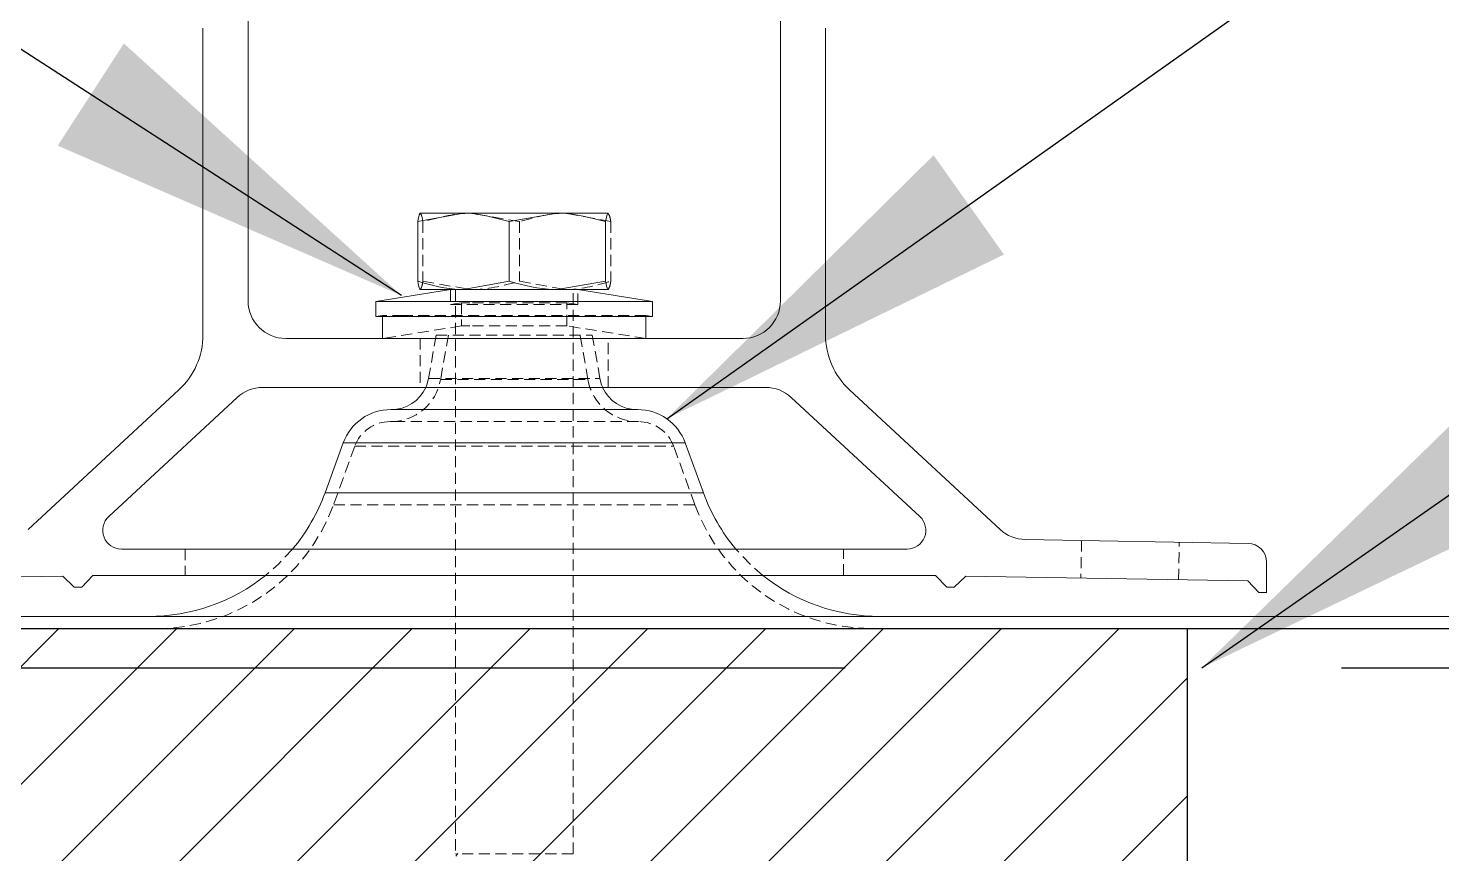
# Model space of a CAD drawing. Header units: feet. Extents: x 3965 to 4565, y 17056 to 17261.
# Drawn here: x 4383.96 to 4415.77, y 17131.23 to 17149.82 of the extents above; entities that cross this region are included whole.
import ezdxf

# ---------------------------------------------------------------- set-up
doc = ezdxf.new("R2010")
doc.units = ezdxf.units.FT
doc.header["$MEASUREMENT"] = 0
doc.linetypes.add('HIDDEN', pattern=[0.375, 0.25, -0.125])
doc.styles.add('PAPER SPACE TXT', font='technic_.ttf', dxfattribs={"height": 0.125})
doc.dimstyles.new('PAPER SPACE', dxfattribs={"dimscale": 0, "dimtxt": 0.125, "dimasz": 0.125, "dimexe": 0, "dimexo": 0.020508, "dimgap": 0.041992, "dimtad": 1, "dimdec": 4, "dimzin": 3, "dimdsep": 46, "dimlunit": 4, "dimtxsty": 'PAPER SPACE TXT', "dimcen": 0.125, "dimclrd": 1, "dimclre": 1, "dimclrt": 7, "dimadec": 0, "dimazin": 0, "dimtfac": 1, "dimtdec": 4, "dimtofl": 0, "dimtmove": 2, "dimatfit": 3, "dimfxl": 1, "dimfrac": 2, "dimtolj": 1, "dimtzin": 0, "dimarcsym": 1})

msp = doc.modelspace()

# ---------------------------------------------------------------- hatches: boundary and pattern name
at = {"linetype": 'Continuous'}
h = msp.add_hatch(dxfattribs=at)
h.set_pattern_fill('AR-RROOF', scale=33.869573, style=0)
h.set_pattern_definition([(0, (4323.356, 17028.32), (74.513, 33.8696), [508.044, -67.739, 169.348, -33.87]), (0, (4368.403, 17045.256), (-33.87, 45.047), [101.609, -11.177, 203.217, -25.402]), (0, (4340.29, 17057.11), (176.1218, 22.6926), [270.957, -47.417, 135.478, -33.87])])
h.paths.add_polyline_path([(4356.791, 17136.307), (4356.791, 17133.131), (4432.997, 17133.131), (4432.997, 17136.307)], flags=0)
at = {"true_color": 0xa953a0}
h = msp.add_hatch(dxfattribs=at)
h.set_pattern_fill('ANSI31', color=215, scale=15)
h.set_pattern_definition([(45, (18.915, 13.4866), (-1.32582521, 1.32582521), [])])
h.paths.add_polyline_path([(4379.449, 17136.307), (4410.039, 17136.307), (4410.039, 17127.931), (4379.449, 17127.931)])

# ---------------------------------------------------------------- linework, layer by layer
at = {"color": 7, "linetype": 'Continuous', "lineweight": 15}
for p, q in [((4388.903, 17143.682), (4388.903, 17162.065)), ((4400.885, 17162.065), (4400.885, 17143.682)), ((4387.887, 17149.82), (4387.887, 17142.918)), ((4401.901, 17142.918), (4401.901, 17149.82)), ((4392.721, 17145.466), (4393.749, 17145.655)), ((4392.777, 17145.655), (4392.775, 17145.654)), ((4392.78, 17145.655), (4393.749, 17145.655)), ((4395.863, 17145.655), (4393.749, 17145.655)), ((4394.777, 17145.466), (4395.863, 17145.655)), ((4397.009, 17145.655), (4395.863, 17145.655)), ((4397.009, 17145.655), (4397.013, 17145.642)), ((4392.721, 17145.466), (4392.721, 17144.124)), ((4394.777, 17145.466), (4394.777, 17144.124)), ((4396.95, 17145.466), (4396.95, 17144.124)), ((4393.463, 17143.935), (4391.778, 17143.668)), ((4392.775, 17143.937), (4392.777, 17143.935)), ((4393.749, 17143.935), (4392.78, 17143.935)), ((4394.777, 17144.124), (4393.749, 17143.935)), ((4395.863, 17143.935), (4393.749, 17143.935)), ((4396.95, 17144.124), (4395.863, 17143.935)), ((4397.009, 17143.935), (4395.863, 17143.935)), ((4398.01, 17143.668), (4396.325, 17143.935)), ((4397.013, 17143.948), (4397.009, 17143.935)), ((4397.011, 17143.935), (4397.013, 17143.937)), ((4391.778, 17143.668), (4391.778, 17143.33)), ((4392.273, 17143.668), (4391.778, 17143.668)), ((4398.01, 17143.668), (4392.273, 17143.668)), ((4398.01, 17143.33), (4398.01, 17143.668)), ((4392.273, 17143.33), (4391.778, 17143.33)), ((4391.931, 17143.33), (4391.931, 17142.835)), ((4398.01, 17143.33), (4392.273, 17143.33)), ((4397.858, 17142.835), (4397.858, 17143.33)), ((4400.038, 17142.835), (4389.75, 17142.835)), ((4400.553, 17141.735), (4389.235, 17141.735)), ((4387.345, 17141.676), (4383.955, 17138.535)), ((4388.66, 17141.509), (4385.766, 17138.827)), ((4404.022, 17138.827), (4401.128, 17141.509)), ((4405.833, 17138.535), (4402.443, 17141.676)), ((4392.118, 17141.235), (4397.67, 17141.235)), ((4391.044, 17140.483), (4390.636, 17139.363)), ((4399.152, 17139.363), (4398.745, 17140.483)), ((4411.413, 17138.222), (4406.394, 17138.309)), ((4386.054, 17138.094), (4403.735, 17138.094)), ((4411.829, 17137.368), (4411.829, 17137.799)), ((4378.383, 17137.375), (4384.732, 17137.486)), ((4384.991, 17137.236), (4384.732, 17137.486)), ((4385.16, 17137.239), (4384.991, 17137.236)), ((4385.41, 17137.498), (4385.16, 17137.239)), ((4385.41, 17137.498), (4385.58, 17137.501)), ((4385.58, 17137.501), (4404.208, 17137.501)), ((4404.208, 17137.501), (4404.379, 17137.498)), ((4404.379, 17137.498), (4404.628, 17137.239)), ((4404.628, 17137.239), (4404.798, 17137.236)), ((4404.798, 17137.236), (4405.056, 17137.486)), ((4405.056, 17137.486), (4411.406, 17137.375)), ((4411.406, 17137.375), (4411.655, 17137.117)), ((4411.824, 17137.114), (4411.829, 17137.368)), ((4411.655, 17137.117), (4411.824, 17137.114)), ((4286.391, 17136.307), (4503.397, 17136.307)), ((4287.449, 17136.578), (4502.339, 17136.578)), ((4287.449, 17136.307), (4502.339, 17136.307))]:
    msp.add_line(p, q, dxfattribs=at)
at = {"color": 7, "linetype": 'HIDDEN', "lineweight": 0}
for p, q in [((4395.012, 17145.466), (4393.925, 17145.655)), ((4397.067, 17145.466), (4396.039, 17145.655)), ((4392.839, 17145.466), (4392.839, 17144.124)), ((4395.012, 17145.466), (4395.012, 17144.124)), ((4397.067, 17145.466), (4397.067, 17144.124)), ((4392.839, 17144.124), (4393.925, 17143.935)), ((4393.463, 17143.935), (4393.463, 17143.597)), ((4393.569, 17143.935), (4393.569, 17131.234)), ((4395.012, 17144.124), (4396.039, 17143.935)), ((4396.219, 17131.234), (4396.219, 17143.935)), ((4396.325, 17143.597), (4396.325, 17143.935)), ((4393.709, 17143.636), (4393.463, 17143.597)), ((4393.691, 17143.597), (4393.463, 17143.597)), ((4396.325, 17143.597), (4393.691, 17143.597)), ((4393.897, 17143.636), (4393.709, 17143.636)), ((4393.709, 17143.636), (4393.709, 17143.117)), ((4396.08, 17143.636), (4393.897, 17143.636)), ((4396.325, 17143.597), (4396.08, 17143.636)), ((4396.08, 17143.117), (4396.08, 17143.636)), ((4391.931, 17143.354), (4391.778, 17143.33)), ((4392.402, 17143.354), (4391.931, 17143.354)), ((4391.931, 17143.354), (4391.931, 17143.33)), ((4397.858, 17143.354), (4392.402, 17143.354)), ((4398.01, 17143.33), (4397.858, 17143.354)), ((4397.858, 17143.33), (4397.858, 17143.354)), ((4393.709, 17143.117), (4391.931, 17142.835)), ((4393.897, 17143.117), (4393.709, 17143.117)), ((4396.08, 17143.117), (4393.897, 17143.117)), ((4397.858, 17142.835), (4396.08, 17143.117)), ((4392.777, 17142.835), (4392.777, 17141.735)), ((4393.137, 17142.911), (4392.965, 17141.934)), ((4393.137, 17142.911), (4396.651, 17142.911)), ((4393.412, 17142.911), (4393.236, 17141.908)), ((4396.553, 17141.908), (4396.376, 17142.911)), ((4396.823, 17141.934), (4396.651, 17142.911)), ((4397.011, 17141.735), (4397.011, 17142.835)), ((4392.969, 17141.934), (4396.82, 17141.934)), ((4393.239, 17141.908), (4396.549, 17141.908)), ((4397.688, 17140.964), (4392.1, 17140.964)), ((4394.894, 17140.483), (4398.745, 17140.483)), ((4391.304, 17140.407), (4390.826, 17139.092)), ((4391.304, 17140.407), (4398.48, 17140.407)), ((4398.962, 17139.092), (4398.484, 17140.407)), ((4399.152, 17139.363), (4390.636, 17139.363)), ((4390.83, 17139.092), (4398.959, 17139.092)), ((4407.664, 17138.287), (4407.649, 17137.441)), ((4409.85, 17137.402), (4409.865, 17138.249)), ((4387.485, 17138.094), (4387.485, 17137.501)), ((4402.303, 17137.501), (4402.303, 17138.094)), ((4396.219, 17131.234), (4393.569, 17131.234)), ((4393.627, 17131.239), (4393.576, 17131.179))]:
    msp.add_line(p, q, dxfattribs=at)
at = {"color": 8, "linetype": 'Continuous', "lineweight": 15}
for p, q in [((4398.745, 17140.483), (4391.044, 17140.483)), ((4390.636, 17139.363), (4394.894, 17139.363)), ((4394.894, 17139.363), (4399.152, 17139.363))]:
    msp.add_line(p, q, dxfattribs=at)
at = {"color": 6}
msp.add_line((4286.391, 17136.307), (4517.662, 17136.307), dxfattribs=at)
at = {"color": 7, "linetype": 'HIDDEN', "lineweight": 0, "flags": 128}
for points in [[(4392.965, 17141.934), (4392.927, 17141.792), (4392.904, 17141.735)], [(4396.885, 17141.735), (4396.862, 17141.792), (4396.823, 17141.934)], [(4389.904, 17138.094), (4389.586, 17137.753), (4389.297, 17137.501)], [(4400.491, 17137.501), (4400.203, 17137.753), (4399.884, 17138.094)]]:
    msp.add_lwpolyline(points, dxfattribs=at)
at = {"color": 6}
msp.add_lwpolyline([(4379.449, 17136.307), (4410.039, 17136.307), (4410.039, 17127.931), (4379.449, 17127.931)], close=True, dxfattribs=at)
at = {"color": 7, "linetype": 'Continuous', "lineweight": 15}
for centre, radius, start, end in [((4389.75, 17143.682), 0.847, 180, 270), ((4400.038, 17143.682), 0.847, 270, 0), ((4386.194, 17142.918), 1.693, 312.8168, 0), ((4403.594, 17142.918), 1.693, 180, 227.1832), ((4389.235, 17140.888), 0.847, 90, 132.8168), ((4392.131, 17142.081), 0.847, 270, 335.8143), ((4397.657, 17142.081), 0.847, 204.1857, 270), ((4400.553, 17140.888), 0.847, 47.1832, 90), ((4392.118, 17140.092), 1.143, 90, 160), ((4397.67, 17140.092), 1.143, 20, 90), ((4386.658, 17140.811), 4.234, 320.0634, 340), ((4403.13, 17140.811), 4.234, 200, 219.9366), ((4386.054, 17138.517), 0.423, 132.8168, 270), ((4403.735, 17138.517), 0.423, 270, 47.1832), ((4406.409, 17139.156), 0.847, 227.1832, 269), ((4411.406, 17137.799), 0.423, 0, 89), ((4386.658, 17140.811), 4.234, 270, 308.5616), ((4403.13, 17140.811), 4.234, 231.4384, 270)]:
    msp.add_arc(centre, radius, start, end, dxfattribs=at)
at = {"color": 7, "linetype": 'HIDDEN', "lineweight": 0}
for centre, radius, start, end in [((4392.11, 17142.107), 1.143, 270, 350), ((4397.679, 17142.107), 1.143, 190, 270), ((4392.1, 17140.117), 0.847, 90, 160), ((4397.688, 17140.117), 0.847, 20, 90), ((4386.848, 17140.54), 4.234, 270, 340), ((4402.941, 17140.54), 4.234, 200, 270)]:
    msp.add_arc(centre, radius, start, end, dxfattribs=at)
at = {"color": 7, "linetype": 'Continuous', "lineweight": 15}
for points, knots in [([(4392.78, 17145.655), (4392.775, 17145.653), (4392.755, 17145.645), (4392.736, 17145.544), (4392.721, 17145.466)], [0, 0, 0, 0, 0.2218688, 1, 1, 1, 1]), ([(4393.749, 17145.655), (4393.773, 17145.655), (4394.12, 17145.652), (4394.46, 17145.556), (4394.777, 17145.466)], [0, 0, 0, 0, 0.070214, 1, 1, 1, 1]), ([(4395.863, 17145.655), (4395.889, 17145.655), (4396.256, 17145.652), (4396.615, 17145.556), (4396.95, 17145.466)], [0, 0, 0, 0, 0.070214, 1, 1, 1, 1]), ([(4396.95, 17145.466), (4396.965, 17145.544), (4396.984, 17145.645), (4397.004, 17145.653), (4397.009, 17145.655)], [0, 0, 0, 0, 0.778131, 1, 1, 1, 1]), ([(4393.749, 17143.935), (4393.724, 17143.936), (4393.377, 17143.938), (4393.037, 17144.035), (4392.721, 17144.124)], [0, 0, 0, 0, 0.0702142, 1, 1, 1, 1]), ([(4392.721, 17144.124), (4392.736, 17144.046), (4392.755, 17143.946), (4392.775, 17143.937), (4392.78, 17143.935)], [0, 0, 0, 0, 0.7781312, 1, 1, 1, 1]), ([(4395.863, 17143.935), (4395.837, 17143.936), (4395.471, 17143.938), (4395.111, 17144.035), (4394.777, 17144.124)], [0, 0, 0, 0, 0.070214, 1, 1, 1, 1]), ([(4397.009, 17143.935), (4397.004, 17143.937), (4396.984, 17143.946), (4396.965, 17144.046), (4396.95, 17144.124)], [0, 0, 0, 0, 0.221869, 1, 1, 1, 1])]:
    msp.add_open_spline(points, degree=3, knots=knots, dxfattribs=at)
at = {"color": 7, "linetype": 'HIDDEN', "lineweight": 0}
for points, knots in [([(4392.839, 17145.466), (4392.835, 17145.488), (4392.816, 17145.6), (4392.796, 17145.631), (4392.78, 17145.655)], [0, 0, 0, 0, 0.198275, 1, 1, 1, 1]), ([(4393.925, 17145.655), (4393.899, 17145.655), (4393.532, 17145.652), (4393.173, 17145.556), (4392.839, 17145.466)], [0, 0, 0, 0, 0.070214, 1, 1, 1, 1]), ([(4396.039, 17145.655), (4396.015, 17145.655), (4395.668, 17145.652), (4395.328, 17145.556), (4395.012, 17145.466)], [0, 0, 0, 0, 0.070214, 1, 1, 1, 1]), ([(4397.013, 17145.642), (4397.028, 17145.62), (4397.046, 17145.591), (4397.064, 17145.488), (4397.067, 17145.466)], [0, 0, 0, 0, 0.7840708, 1, 1, 1, 1]), ([(4392.78, 17143.935), (4392.796, 17143.96), (4392.816, 17143.991), (4392.835, 17144.102), (4392.839, 17144.124)], [0, 0, 0, 0, 0.801725, 1, 1, 1, 1]), ([(4393.925, 17143.935), (4393.951, 17143.936), (4394.318, 17143.938), (4394.677, 17144.035), (4395.012, 17144.124)], [0, 0, 0, 0, 0.070214, 1, 1, 1, 1]), ([(4396.039, 17143.935), (4396.064, 17143.936), (4396.411, 17143.938), (4396.751, 17144.035), (4397.067, 17144.124)], [0, 0, 0, 0, 0.0702138, 1, 1, 1, 1]), ([(4397.067, 17144.124), (4397.064, 17144.102), (4397.046, 17143.999), (4397.028, 17143.971), (4397.013, 17143.948)], [0, 0, 0, 0, 0.215873, 1, 1, 1, 1])]:
    msp.add_open_spline(points, degree=3, knots=knots, dxfattribs=at)

# ---------------------------------------------------------------- leaders
for points in [[(4392.359, 17143.802), (4362.893, 17162.864), (4357.185, 17162.864)], [(4398.326, 17141.028), (4428.433, 17162.352), (4434.594, 17162.352)], [(4410.371, 17135.42), (4428.433, 17148.057), (4434.594, 17148.057)]]:
    msp.add_leader(points, dimstyle='PAPER SPACE', override={"dimscale": 66.653699, "dimtad": 0})

doc.saveas('drawing.dxf')
